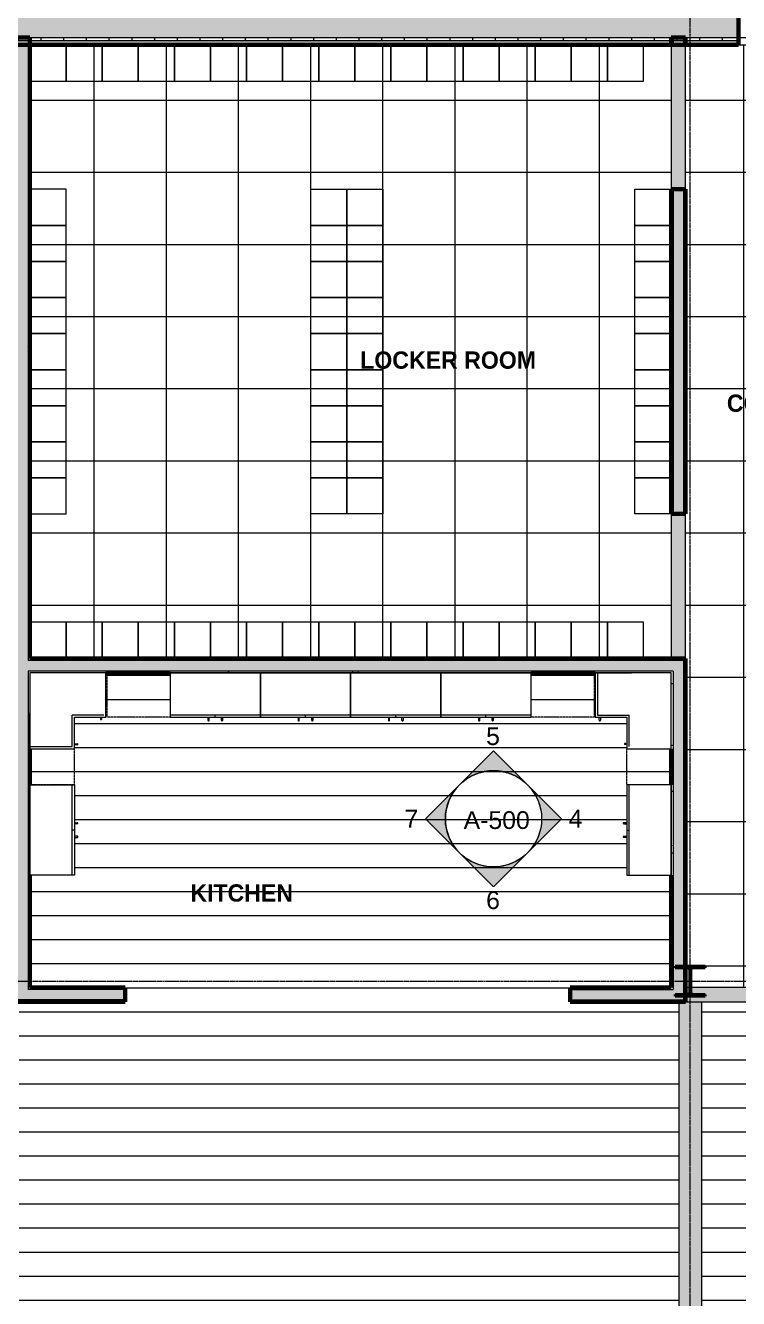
# Model space of a CAD drawing. Header units: inches. Extents: x 127 to 2210, y -1631 to -47.
# Drawn here: x 901.3 to 1138.4, y -1115.9 to -692.5 of the extents above; entities that cross this region are included whole.
import ezdxf

# ---------------------------------------------------------------- set-up
doc = ezdxf.new("R2010")
doc.units = ezdxf.units.IN
doc.header["$MEASUREMENT"] = 0
doc.linetypes.add('Grid Line 1_2_', pattern=[0.875, 0.5, -0.125, 0.125, -0.125])
doc.linetypes.add('Overhead', pattern=[0.15625, 0.09375, -0.0625])
for name, color, linetype, lineweight in [('A-AREA-IDEN', 2, 'Continuous', 9), ('A-CLNG-PATT', 13, 'Continuous', 18), ('A-ROOF-PATT', 132, 'Continuous', 18), ('A-WALL', 113, 'Continuous', 18), ('A-WALL-PATT', 111, 'Continuous', 60), ('G-ANNO-SYMB', 111, 'Continuous', 9), ('I-FURN', 30, 'Continuous', 9), ('I-FURN-PNLS', 30, 'Continuous', 9), ('I-WALL', 2, 'Continuous', 18), ('L-SITE-WALL', 31, 'Continuous', 18), ('Q-CASE', 31, 'Continuous', 9), ('S-BEAM', 12, 'Continuous', 9), ('S-COLS', 52, 'Continuous', 9), ('S-GRID', 1, 'Continuous', 9)]:
    doc.layers.add(name, color=color, linetype=linetype, lineweight=lineweight)
doc.styles.add('Arial', font='arial.ttf', dxfattribs={"height": 5.901198})
doc.styles.add('Century Gothic_B', font='GOTHICB.TTF', dxfattribs={"height": 5.744479})
pattern_1 = [(0, (0, 0), (20.48, 5.12), [0.845, -14.515, 0.845, -14.515, -81.92]), (0, (0, 0), (20.48, 5.12), [-30.72, 0.845, -29.875, 0.845, -14.515, -35.84]), (0, (0, 0), (20.48, 5.12), [-76.8, 0.845, -9.395, 0.845, -24.755]), (120, (7.68, 2.56), (-14.67405, 15.1762), [0.845, -14.515, 0.845, -14.515, -81.92]), (120, (7.68, 2.56), (-14.67405, 15.1762), [-30.72, 0.845, -29.875, 0.845, -14.515, -35.84]), (120, (7.68, 2.56), (-14.67405, 15.1762), [-76.8, 0.845, -9.395, 0.845, -24.755]), (240, (10.24, 12.8), (-5.80595, -20.2962), [0.845, -14.515, 0.845, -14.515, -81.92]), (240, (10.24, 12.8), (-5.80595, -20.2962), [-30.72, 0.845, -29.875, 0.845, -14.515, -35.84]), (240, (10.24, 12.8), (-5.80595, -20.2962), [-76.8, 0.845, -9.395, 0.845, -24.755])]

# ---------------------------------------------------------------- blocks, each defined once
blk = doc.blocks.new('W-Wide Flange - W18X50-V17-REFLECTED CEILING PLAN - OFFICE ANNEX')
at = {"layer": 'S-BEAM'}
blk.add_hatch(color=71, dxfattribs=at).paths.add_polyline_path([(1118.6, -1331.96), (1126.1, -1331.96), (1126.1, -1017.21), (1118.6, -1017.21), (1118.6, -1157.12)], flags=0)
at = {"layer": 'S-BEAM', "color": 7}
for p, q in [((1118.6, -1017.21), (1118.6, -1331.96)), ((1126.1, -1017.21), (1126.1, -1331.96))]:
    blk.add_line(p, q, dxfattribs=at)
blk = doc.blocks.new('Open Source Metal Building_Exterior_rvt-1-REFLECTED CEILING PLAN - OFFICE ANNEX')
at = {"layer": 'A-ROOF-PATT', "lineweight": 9}
h = blk.add_hatch(dxfattribs=at)
h.set_pattern_fill('FP_33', style=0, pattern_type=2)
h.set_pattern_definition([(180, (-24239.079, 21231.977), (1e-15, 7.993), [])])
h.paths.add_polyline_path([(2105.44, -1624.02), (2105.44, -1405.9), (2045.94, -1405.9), (2045.94, -1405.96), (2042.31, -1405.96), (2042.31, -1409.46), (2045.94, -1409.46), (2045.95, -1418.21), (2046.94, -1418.21), (2046.94, -1527.65), (2045.44, -1527.65), (2045.44, -1528.21), (2046.94, -1528.21), (2046.94, -1530.21), (1709.69, -1530.21), (1709.69, -1528.09), (777.4, -1528.09), (777.4, -1529.45), (774.57, -1529.45), (774.57, -1529.32), (774.63, -1529.32), (774.63, -1529.38), (777.34, -1529.38), (777.34, -1529.25), (773.78, -1529.25), (773.78, -1529.45), (491.06, -1529.45), (491.06, -1529.25), (487.5, -1529.25), (487.5, -1529.38), (490.21, -1529.38), (490.21, -1529.32), (490.27, -1529.32), (490.27, -1529.45), (487.44, -1529.45), (487.44, -1528.09), (487.19, -1528.09), (487.19, -1530.21), (366.94, -1530.21), (366.94, -1453.21), (367.7, -1453.21), (367.7, -1450.38), (367.83, -1450.38), (367.83, -1450.44), (367.76, -1450.44), (367.76, -1453.15), (367.9, -1453.15), (367.9, -1449.59), (367.7, -1449.59), (367.7, -1128.83), (367.9, -1128.83), (367.9, -1125.33), (367.76, -1125.33), (367.76, -1127.98), (367.83, -1127.98), (367.83, -1128.04), (367.7, -1128.04), (367.7, -1019.33), (370.44, -1019.33), (370.44, -1015.83), (367.94, -1015.83), (367.94, -1004.85), (370.44, -1004.85), (370.44, -1001.35), (188.44, -1001.35), (188.44, -1624.02), (1949.7, -1624.02)], flags=0)
h.paths.add_polyline_path([(1754.36, -1525.71), (2042.44, -1525.71), (2042.44, -1418.21), (2033.56, -1418.21), (2033.56, -1347.59), (2033.06, -1347.59), (2033.06, -1506.4), (2025.56, -1506.37), (2025.56, -1347.59), (1949.31, -1347.59), (1949.31, -1376.59), (1804.69, -1376.59), (1804.69, -1506.4), (1803.12, -1506.4), (1803.12, -1507.61), (1805.94, -1507.61), (1805.94, -1508.16), (1801.8, -1508.16), (1801.31, -1508.37), (1801.11, -1508.86), (1801.11, -1516.34), (1801.31, -1516.82), (1801.8, -1517.03), (1805.94, -1517.03), (1805.94, -1517.59), (1795.94, -1517.59), (1795.94, -1517.03), (1800.08, -1517.03), (1800.56, -1516.82), (1800.77, -1516.34), (1800.77, -1508.86), (1800.56, -1508.37), (1800.08, -1508.16), (1795.94, -1508.16), (1795.94, -1507.61), (1798.62, -1507.61), (1798.62, -1506.4), (1797.19, -1506.37), (1797.19, -1456.21), (1709.69, -1456.21), (1709.69, -1525.71), (1746.75, -1525.71)], flags=0)
h.paths.add_polyline_path([(452.12, -1525.71), (487.19, -1525.71), (487.19, -1516.84), (637.54, -1516.82), (637.75, -1516.34), (637.75, -1508.86), (637.54, -1508.37), (637.05, -1508.16), (632.92, -1508.16), (632.92, -1507.61), (642.92, -1507.61), (642.92, -1508.16), (638.78, -1508.16), (638.29, -1508.37), (638.09, -1508.86), (638.09, -1516.34), (638.32, -1516.84), (895.02, -1516.82), (895.23, -1516.34), (895.23, -1508.86), (895.02, -1508.37), (894.53, -1508.16), (890.39, -1508.16), (890.39, -1507.61), (900.39, -1507.61), (900.39, -1508.16), (896.26, -1508.16), (895.77, -1508.37), (895.56, -1508.86), (895.56, -1516.34), (895.79, -1516.84), (1102.03, -1516.84), (1102.03, -1331.96), (1118.6, -1331.96), (1118.6, -1017.21), (1082.4, -1017.21), (1082.4, -1012.46), (1116.03, -1012.46), (1116.03, -975.09), (1101.28, -975.09), (1101.28, -945.09), (1116.03, -945.09), (1116.03, -933.09), (1101.28, -933.09), (1101.28, -922.59), (1090.78, -922.59), (1090.78, -907.84), (1069.4, -907.84), (1069.4, -922.59), (949.4, -922.59), (949.4, -907.84), (928.03, -907.84), (928.03, -922.59), (917.53, -922.59), (917.53, -933.09), (902.78, -933.09), (902.78, -945.09), (917.53, -945.09), (917.53, -975.09), (902.78, -975.09), (902.78, -1012.46), (934.4, -1012.46), (934.4, -1017.21), (899.14, -1017.21), (899.14, -1506.4), (891.64, -1506.37), (891.64, -1015.33), (890.39, -1015.33), (890.39, -1014.77), (891.64, -1014.77), (891.64, -1005.9), (890.39, -1005.9), (890.39, -1005.35), (891.64, -1005.35), (891.64, -962.77), (641.67, -962.77), (641.67, -1005.35), (642.92, -1005.35), (642.92, -1005.9), (641.67, -1005.9), (641.67, -1014.77), (642.92, -1014.77), (642.92, -1015.33), (641.67, -1015.33), (641.67, -1506.4), (634.17, -1506.37), (634.17, -1015.33), (632.92, -1015.33), (632.92, -1014.77), (634.17, -1014.77), (634.17, -1005.9), (632.92, -1005.9), (632.92, -1005.35), (634.17, -1005.35), (634.17, -962.77), (627.56, -962.77), (627.56, -1012.71), (481.44, -1012.71), (481.44, -1127.7), (387.19, -1127.7), (387.19, -1506.4), (379.69, -1506.37), (379.69, -1173.33), (379.19, -1173.33), (379.19, -1507.61), (388.44, -1507.61), (388.44, -1508.16), (384.3, -1508.16), (383.81, -1508.37), (383.61, -1508.86), (383.61, -1516.34), (383.81, -1516.82), (384.3, -1517.03), (388.44, -1517.03), (388.44, -1517.59), (379.19, -1517.59), (379.19, -1522.46), (371.44, -1522.46), (371.44, -1525.71), (451.12, -1525.71)], flags=0)
h.paths.add_polyline_path([(2024.31, -1517.59), (2024.31, -1517.03), (2028.45, -1517.03), (2028.94, -1516.82), (2029.14, -1516.34), (2029.14, -1508.86), (2028.94, -1508.37), (2028.45, -1508.16), (2024.31, -1508.16), (2024.31, -1507.61), (2034.31, -1507.61), (2034.31, -1508.16), (2030.17, -1508.16), (2029.68, -1508.37), (2029.48, -1508.86), (2029.48, -1516.34), (2029.68, -1516.82), (2030.17, -1517.03), (2034.31, -1517.03), (2034.31, -1517.59), (2028.45, -1517.59)], flags=0)
h.paths.add_polyline_path([(192.44, -1517.59), (192.44, -1517.03), (196.58, -1517.03), (197.06, -1516.82), (197.27, -1516.34), (197.27, -1508.86), (197.06, -1508.37), (196.58, -1508.16), (192.44, -1508.16), (192.44, -1507.61), (202.44, -1507.61), (202.44, -1508.16), (198.3, -1508.16), (197.81, -1508.37), (197.61, -1508.86), (197.61, -1516.34), (197.81, -1516.82), (198.3, -1517.03), (202.44, -1517.03), (202.44, -1517.59), (196.58, -1517.59)], flags=0)
h.paths.add_polyline_path([(382.58, -1517.03), (383.06, -1516.82), (383.27, -1516.34), (383.27, -1508.86), (383.06, -1508.37), (382.58, -1508.16), (379.19, -1508.16), (379.19, -1517.03)], flags=0)
h.paths.add_polyline_path([(1591.49, -1516.84), (1591.98, -1516.82), (1592.18, -1516.34), (1592.18, -1508.86), (1591.98, -1508.37), (1591.49, -1508.16), (1589.78, -1508.16), (1589.78, -1516.84)], flags=0)
h.paths.add_polyline_path([(1593.21, -1516.84), (1704.94, -1516.84), (1704.94, -1451.71), (1797.19, -1451.71), (1797.19, -1175.65), (1796.85, -1175.65), (1796.85, -1175.52), (1796.92, -1175.52), (1796.92, -1175.59), (1797.19, -1175.59), (1797.19, -1175.45), (1796.06, -1175.45), (1796.06, -1175.65), (1644.06, -1175.65), (1644.06, -1175.45), (1640.5, -1175.45), (1640.5, -1175.59), (1643.21, -1175.59), (1643.21, -1175.52), (1643.27, -1175.52), (1643.27, -1175.65), (1640.44, -1175.65), (1640.44, -1173.52), (1797.19, -1173.52), (1797.19, -1173.33), (1795.94, -1173.33), (1795.94, -1172.77), (1797.19, -1172.77), (1797.19, -1163.9), (1795.94, -1163.9), (1795.94, -1163.35), (1797.19, -1163.35), (1797.19, -800.04), (1596.1, -800.04), (1596.1, -1005.35), (1597.35, -1005.35), (1597.35, -1005.9), (1596.1, -1005.9), (1596.1, -1014.77), (1597.35, -1014.77), (1597.35, -1015.33), (1596.1, -1015.33), (1596.1, -1163.35), (1597.35, -1163.35), (1597.35, -1163.9), (1596.1, -1163.9), (1596.1, -1172.77), (1597.35, -1172.77), (1597.35, -1173.33), (1596.1, -1173.33), (1596.1, -1506.4), (1589.78, -1506.4), (1589.78, -1507.61), (1597.35, -1507.61), (1597.35, -1508.16), (1593.21, -1508.16), (1592.73, -1508.37), (1592.52, -1508.86), (1592.52, -1516.34), (1592.75, -1516.84)], flags=0)
h.paths.add_polyline_path([(2029.13, -1507.06), (2029.13, -1506.43), (2029.49, -1506.43), (2029.49, -1507.06)], flags=0)
h.paths.add_polyline_path([(1592.18, -1507.06), (1592.18, -1506.43), (1592.53, -1506.43), (1592.53, -1507.06)], flags=0)
h.paths.add_polyline_path([(895.22, -1507.06), (895.22, -1506.43), (895.57, -1506.43), (895.57, -1507.06)], flags=0)
h.paths.add_polyline_path([(637.74, -1507.06), (637.74, -1506.43), (638.09, -1506.43), (638.09, -1507.06)], flags=0)
h.paths.add_polyline_path([(383.26, -1507.06), (383.26, -1506.43), (383.61, -1506.43), (383.61, -1507.06)], flags=0)
h.paths.add_polyline_path([(197.61, -1507.06), (197.26, -1507.06), (197.26, -1506.43), (197.61, -1506.43)], flags=0)
h.paths.add_polyline_path([(201.19, -1506.4), (193.69, -1506.37), (193.69, -1173.33), (192.44, -1173.33), (192.44, -1172.77), (193.69, -1172.77), (193.69, -1163.9), (192.44, -1163.9), (192.44, -1163.35), (193.69, -1163.35), (193.69, -1015.83), (201.19, -1015.83), (201.19, -1163.35), (202.44, -1163.35), (202.44, -1163.9), (201.19, -1163.9), (201.19, -1172.77), (202.44, -1172.77), (202.44, -1173.33), (201.19, -1173.33), (201.19, -1506.37)], flags=0)
h.paths.add_polyline_path([(1804.69, -1371.84), (1860.56, -1371.84), (1860.56, -800.04), (1804.69, -800.04), (1804.69, -1163.35), (1805.94, -1163.35), (1805.94, -1163.9), (1804.69, -1163.9), (1804.69, -1172.77), (1805.94, -1172.77), (1805.94, -1173.33), (1804.69, -1173.33), (1804.69, -1364.55)], flags=0)
h.paths.add_polyline_path([(1180.32, -1331.96), (1181.03, -1331.96), (1181.03, -1017.21), (1126.1, -1017.21), (1126.1, -1331.96), (1180.28, -1331.96)], flags=0)
h.paths.add_polyline_path([(1643.81, -1173.88), (1643.81, -1173.81), (1644, -1173.81), (1644, -1173.59), (1640.5, -1173.59), (1640.5, -1173.88), (1643.7, -1173.88)], flags=0)
h.paths.add_polyline_path([(1796.42, -1173.88), (1797.19, -1173.88), (1797.19, -1173.59), (1796.13, -1173.59), (1796.13, -1173.81), (1796.31, -1173.81), (1796.31, -1173.88)], flags=0)
h.paths.add_polyline_path([(379.19, -1172.66), (379.41, -1172.57), (379.61, -1172.08), (379.61, -1164.6), (379.41, -1164.11), (379.19, -1164.02), (379.19, -1172.57)], flags=0)
h.paths.add_polyline_path([(379.19, -1163.35), (379.69, -1163.35), (379.69, -1127.7), (379.19, -1127.7), (379.19, -1157.12)], flags=0)
h.paths.add_polyline_path([(387.19, -1122.95), (476.69, -1122.95), (476.69, -1012.71), (387.19, -1012.71), (387.19, -1014.77), (388.44, -1014.77), (388.44, -1015.33), (387.19, -1015.33)], flags=0)
h.paths.add_polyline_path([(379.69, -1122.95), (379.69, -1015.33), (379.19, -1015.33), (379.19, -1122.95)], flags=0)
h.paths.add_polyline_path([(201.19, -1015.33), (192.44, -1015.33), (192.44, -1014.77), (196.58, -1014.77), (197.06, -1014.57), (197.27, -1014.08), (197.27, -1006.6), (197.06, -1006.11), (196.58, -1005.9), (192.44, -1005.9), (192.44, -1005.35), (202.44, -1005.35), (202.44, -1005.9), (198.3, -1005.9), (197.81, -1006.11), (197.61, -1006.6), (197.61, -1014.08), (197.81, -1014.57), (198.3, -1014.77), (202.44, -1014.77), (202.44, -1015.33)], flags=0)
h.paths.add_polyline_path([(379.69, -1014.77), (379.69, -1012.71), (379.19, -1012.71), (379.19, -1014.77)], flags=0)
h.paths.add_polyline_path([(614.87, -1007.96), (622.81, -1007.96), (622.81, -698.96), (387.19, -698.96), (387.19, -1005.35), (388.44, -1005.35), (388.44, -1005.9), (387.19, -1005.9), (387.19, -1007.96), (582.31, -1007.96)], flags=0)
h.paths.add_polyline_path([(379.69, -1007.96), (379.69, -1005.9), (379.19, -1005.9), (379.19, -1007.96)], flags=0)
h.paths.add_polyline_path([(379.19, -1005.35), (379.69, -1005.35), (379.69, -698.96), (379.19, -698.96), (379.19, -1004.08)], flags=0)
h.paths.add_polyline_path([(649.19, -958.02), (891.64, -958.02), (891.64, -698.96), (641.67, -698.96), (641.67, -958.02), (647.43, -958.02)], flags=0)
h.paths.add_polyline_path([(634.17, -958.02), (634.17, -698.96), (627.56, -698.96), (627.56, -958.02)], flags=0)
h.paths.add_polyline_path([(1100.88, -931.59), (1100.5, -931.59), (1100.5, -931.26), (1100.88, -931.26)], flags=0)
h.paths.add_polyline_path([(926.53, -923.37), (926.2, -923.37), (926.2, -922.98), (926.53, -922.98)], flags=0)
at = {"layer": 'A-WALL-PATT', "lineweight": 9}
h = blk.add_hatch(dxfattribs=at)
h.set_pattern_fill('FP_31', color=55, style=0, pattern_type=2)
h.set_pattern_definition([(161.57, (0.32, 0.32), (-2.56049618, -0.0005374), [0, -18.214, 2.022, 0]), (18.43, (-0.32, 0.32), (-2.56049618, 0.0005374), [0, -18.214, 2.022, 0]), (108.43, (0.32, 0.32), (1.2792209, -6.40087673), [6.07, -14.166]), (71.57, (-0.32, 0.32), (1.2792209, 6.40087673), [6.07, -14.166])])
h.paths.add_polyline_path([(2079.93, -696.46), (2210.16, -696.46), (2210.16, -688.46), (1644.4, -688.46), (1644.4, -696.46), (2047.37, -696.46)], flags=0)
h.paths.add_polyline_path([(1559.02, -696.46), (1608.4, -696.46), (1608.4, -688.46), (1540.94, -688.46), (1540.94, -696.46)], flags=0)
h.paths.add_polyline_path([(370.44, -696.46), (385.56, -696.46), (385.56, -688.46), (126.52, -688.46), (126.52, -696.46), (354.41, -696.46)], flags=0)
h.paths.add_polyline_path([(842.77, -696.46), (1138.4, -696.46), (1138.4, -688.46), (421.56, -688.46), (421.56, -696.46), (777.65, -696.46)], flags=0)
h.paths.add_polyline_path([(1174.4, -696.46), (1234.94, -696.46), (1234.94, -688.46), (1174.4, -688.46)], flags=0)
h = blk.add_hatch(dxfattribs=at)
h.set_pattern_fill('FP_32', style=0, pattern_type=2)
h.set_pattern_definition([(0, (0, 0), (0, 7.554), []), (90, (0, 0), (-7.554, 5e-16), [])])
h.paths.add_polyline_path([(1608.4, -697.46), (1608.4, -696.46), (1540.94, -696.46), (1540.94, -697.46), (1559.02, -697.46)], flags=0)
h.paths.add_polyline_path([(2079.93, -697.46), (2210.16, -697.46), (2210.16, -696.46), (2042.31, -696.46), (2042.31, -697.46), (2047.37, -697.46)], flags=0)
h.paths.add_polyline_path([(1949.7, -697.46), (2034.31, -697.46), (2034.31, -696.46), (1644.4, -696.46), (1644.4, -697.46), (1819.47, -697.46)], flags=0)
h.paths.add_polyline_path([(369.44, -697.46), (370.44, -697.46), (370.44, -696.46), (126.52, -696.46), (126.52, -697.46), (354.41, -697.46)], flags=0)
h.paths.add_polyline_path([(385.56, -697.46), (385.56, -696.46), (378.44, -696.46), (378.44, -697.46), (379.19, -697.46)], flags=0)
h.paths.add_polyline_path([(842.77, -697.46), (1138.4, -697.46), (1138.4, -696.46), (421.56, -696.46), (421.56, -697.46), (777.65, -697.46)], flags=0)
h.paths.add_polyline_path([(1174.4, -697.46), (1234.94, -697.46), (1234.94, -696.46), (1174.4, -696.46)], flags=0)
at = {"layer": 'L-SITE-WALL'}
h = blk.add_hatch(color=253, dxfattribs=at)
h.paths.add_polyline_path([(2079.93, -698.96), (2210.16, -698.96), (2210.16, -697.46), (2043.31, -697.46), (2043.31, -698.96), (2047.37, -698.96)], flags=0)
h.paths.add_polyline_path([(379.19, -698.96), (385.56, -698.96), (385.56, -697.46), (379.19, -697.46)], flags=0)
h.paths.add_polyline_path([(1038.11, -698.96), (1138.4, -698.96), (1138.4, -697.46), (421.56, -697.46), (421.56, -698.96), (907.88, -698.96)], flags=0)
h.paths.add_polyline_path([(1174.4, -698.96), (1234.94, -698.96), (1234.94, -697.46), (1174.4, -697.46)], flags=0)
h.paths.add_polyline_path([(2033.56, -698.96), (2033.56, -697.46), (1644.4, -697.46), (1644.4, -698.96), (2031.09, -698.96)], flags=0)
h.paths.add_polyline_path([(1540.94, -698.96), (1608.4, -698.96), (1608.4, -697.46), (1540.94, -697.46)], flags=0)
h.paths.add_polyline_path([(367.94, -698.96), (369.44, -698.96), (369.44, -697.46), (126.52, -697.46), (126.52, -698.96), (354.41, -698.96)], flags=0)
at = {"layer": 'S-COLS'}
h = blk.add_hatch(dxfattribs=at)
h.set_pattern_fill('FP_34', color=256, style=0, pattern_type=2)
h.set_pattern_definition([(45, (0, 0), (-6.335677, 6.335677), []), (45, (0, 9.6), (-6.335677, 6.335677), [])])
h.paths.add_polyline_path([(1117.35, -1015.33), (1127.35, -1015.33), (1127.35, -1014.77), (1123.21, -1014.77), (1122.73, -1014.57), (1122.52, -1014.08), (1122.52, -1006.6), (1122.73, -1006.11), (1123.21, -1005.9), (1127.35, -1005.9), (1127.35, -1005.35), (1117.35, -1005.35), (1117.35, -1005.9), (1121.49, -1005.9), (1121.98, -1006.11), (1122.18, -1006.6), (1122.18, -1014.08), (1121.98, -1014.57), (1121.49, -1014.77), (1117.35, -1014.77)], flags=0)
at = {"layer": 'A-WALL', "color": 50}
for p, q in [((421.56, -696.46), (1138.4, -696.46)), ((421.56, -697.46), (1138.4, -697.46))]:
    blk.add_line(p, q, dxfattribs=at)
at = {"layer": 'L-SITE-WALL', "color": 250, "lineweight": 60}
for p, q in [((1138.4, -687.71), (1138.4, -698.96)), ((1138.4, -698.96), (421.56, -698.96))]:
    blk.add_line(p, q, dxfattribs=at)
at = {"layer": 'L-SITE-WALL', "color": 50}
blk.add_line((1138.4, -698.96), (1174.4, -698.96), dxfattribs=at)
at = {"layer": 'S-COLS', "color": 130, "lineweight": 40}
for p, q in [((1117.35, -1005.35), (1127.35, -1005.35)), ((1117.35, -1005.9), (1117.35, -1005.35)), ((1121.49, -1005.9), (1117.35, -1005.9)), ((1122.18, -1014.08), (1122.18, -1006.6)), ((1122.52, -1006.6), (1122.52, -1014.08)), ((1127.35, -1005.9), (1123.21, -1005.9)), ((1127.35, -1005.35), (1127.35, -1005.9)), ((1117.35, -1015.33), (1117.35, -1014.77)), ((1117.35, -1014.77), (1121.49, -1014.77)), ((1127.35, -1015.33), (1117.35, -1015.33)), ((1123.21, -1014.77), (1127.35, -1014.77)), ((1127.35, -1014.77), (1127.35, -1015.33))]:
    blk.add_line(p, q, dxfattribs=at)
for centre, start, end in [((1121.49, -1006.6), 0, 90), ((1123.21, -1006.6), 90, 180), ((1121.49, -1014.08), 270, 0), ((1123.21, -1014.08), 180, 270)]:
    blk.add_arc(centre, 0.691, start, end, dxfattribs=at)
at = {"layer": 'S-GRID', "linetype": 'Grid Line 1_2_'}
for p, q in [((1122.35, -1631.19), (1122.35, -124.28)), ((329.05, -696.46), (2105.65, -696.46)), ((329.05, -1010.34), (2105.65, -1010.34))]:
    blk.add_line(p, q, dxfattribs=at)
at = {"lineweight": 9}
blk.add_blockref('W-Wide Flange - W18X50-V17-REFLECTED CEILING PLAN - OFFICE ANNEX', (0, 0), dxfattribs=at)
blk = doc.blocks.new('Locker-Double Stacked - 12_ x 12_-488115-REFLECTED CEILING PLAN - OFFICE ANNEX')
at = {"layer": 'I-FURN'}
for p, q in [((-6, -6), (-6, 6)), ((-6, 6), (6, 6)), ((6, 6), (6, -6)), ((6, -6), (-6, -6))]:
    blk.add_line(p, q, dxfattribs=at)
blk = doc.blocks.new('Locker-Double Stacked - 12_ x 12_-492435-REFLECTED CEILING PLAN - OFFICE ANNEX')
at = {"layer": 'I-FURN'}
for p, q in [((6, 6), (-6, 6)), ((-6, 6), (-6, -6)), ((6, -6), (6, 6)), ((-6, -6), (6, -6))]:
    blk.add_line(p, q, dxfattribs=at)
blk = doc.blocks.new('293304 - 293304 2-686364-REFLECTED CEILING PLAN - OFFICE ANNEX')
at = {"layer": 'I-FURN-PNLS'}
blk.add_line((0.91, -14.15), (0.91, -13.4), dxfattribs=at)
at = {"layer": 'Q-CASE'}
for p, q in [((15.91, 0.6), (-14.09, 0.6)), ((-14.09, 0.6), (-14.09, -14.15)), ((-14.09, 0.6), (-14.09, -13.4)), ((-14.09, 0.6), (15.91, 0.6)), ((15.91, -14.15), (15.91, 0.6)), ((15.91, -13.4), (15.91, 0.6)), ((15.91, -13.4), (-14.09, -13.4)), ((-14.09, -14.15), (15.91, -14.15)), ((-1.53, -14.15), (-1.53, -15.17)), ((-1.15, -15.15), (-1.15, -14.15)), ((2.97, -15.15), (2.97, -14.15)), ((3.35, -14.15), (3.35, -15.17))]:
    blk.add_line(p, q, dxfattribs=at)
for centre, start, end in [((-1.34, -15.17), 180, 5.5918), ((3.16, -15.17), 174.4082, 0)]:
    blk.add_arc(centre, 0.188, start, end, dxfattribs=at)
blk = doc.blocks.new('293302 - 293302-686305-REFLECTED CEILING PLAN - OFFICE ANNEX')
at = {"layer": 'Q-CASE'}
blk.add_hatch(color=256, dxfattribs=at).paths.add_polyline_path([(2.01, -23.9), (2.01, -23.57), (1.63, -23.57), (1.63, -23.9)], flags=0)
for p, q in [((17.16, -0.15), (-8.09, -0.15)), ((-8.09, -0.15), (-8.09, -14.9)), ((-8.09, -0.15), (3.91, -0.15)), ((-7.34, -0.15), (-7.34, -14.15)), ((17.16, -25.4), (17.16, -0.15)), ((-8.09, -14.9), (2.41, -14.9)), ((-7.34, -14.15), (3.16, -14.15)), ((-6.76, -15.9), (-6.76, -14.9)), ((-6.38, -14.9), (-6.38, -15.9)), ((2.41, -14.9), (2.41, -25.4)), ((3.16, -24.65), (3.16, -14.15)), ((1.63, -23.57), (1.63, -23.9)), ((2.01, -23.57), (1.63, -23.57)), ((2.01, -23.9), (1.63, -23.9)), ((2.01, -23.9), (2.01, -23.57)), ((2.41, -25.4), (17.16, -25.4))]:
    blk.add_line(p, q, dxfattribs=at)
blk.add_arc((-6.57, -15.9), 0.188, 180, 360, dxfattribs=at)
blk = doc.blocks.new('293304 - 293304 2-686755-REFLECTED CEILING PLAN - OFFICE ANNEX')
at = {"layer": 'I-FURN-PNLS'}
blk.add_line((0.91, 14.15), (0.91, 13.4), dxfattribs=at)
at = {"layer": 'Q-CASE'}
for p, q in [((-14.09, 14.15), (15.91, 14.15)), ((-14.09, -0.6), (-14.09, 14.15)), ((-14.09, -0.6), (-14.09, 13.4)), ((15.91, 13.4), (-14.09, 13.4)), ((-1.53, 14.15), (-1.53, 15.17)), ((-1.15, 15.15), (-1.15, 14.15)), ((2.97, 15.15), (2.97, 14.15)), ((3.35, 14.15), (3.35, 15.17)), ((15.91, 14.15), (15.91, -0.6)), ((15.91, 13.4), (15.91, -0.6)), ((15.91, -0.6), (-14.09, -0.6)), ((-14.09, -0.6), (15.91, -0.6))]:
    blk.add_line(p, q, dxfattribs=at)
for centre, start, end in [((-1.34, 15.17), 354.4082, 180), ((3.16, 15.17), 0, 185.5918)]:
    blk.add_arc(centre, 0.188, start, end, dxfattribs=at)
blk = doc.blocks.new('Upper Cabinet-Single Door-Wall - 12_ 2-688979-REFLECTED CEILING PLAN - OFFICE ANNEX')
at = {"layer": 'Q-CASE', "linetype": 'Overhead'}
for p, q in [((-4.83, 2.37), (-4.83, 17.12)), ((-4.83, 17.12), (7.17, 17.12)), ((7.17, 17.12), (7.17, 2.37)), ((7.17, 2.37), (-4.83, 2.37))]:
    blk.add_line(p, q, dxfattribs=at)
blk = doc.blocks.new('Upper Cabinet-Single Door-Wall - 12_ 3-689347-REFLECTED CEILING PLAN - OFFICE ANNEX')
at = {"layer": 'Q-CASE', "linetype": 'Overhead'}
for p, q in [((-9.33, 2.37), (-9.33, 17.12)), ((-9.33, 17.12), (11.67, 17.12)), ((11.67, 17.12), (11.67, 2.37)), ((11.67, 2.37), (-9.33, 2.37))]:
    blk.add_line(p, q, dxfattribs=at)
blk = doc.blocks.new('Elevation - Filled Arrow-152140-REFLECTED CEILING PLAN - OFFICE ANNEX')
at = {"layer": 'G-ANNO-SYMB'}
blk.add_circle((0, 0), 0.25, dxfattribs=at)
blk = doc.blocks.new('Elevation - Filled Arrow-151867-REFLECTED CEILING PLAN - OFFICE ANNEX')
at = {"layer": 'G-ANNO-SYMB'}
h = blk.add_hatch(color=256, dxfattribs=at)
edge = h.paths.add_edge_path(flags=0)
edge.add_line((0, 0.3536), (0.1768, 0.1768))
edge.add_arc((0, 0), 0.25, 45, 135)
edge.add_line((-0.1768, 0.1768), (0, 0.3536))
for p, q in [((0, 0.3536), (-0.1768, 0.1768)), ((0, 0.3536), (-0.1768, 0.1768)), ((0.1768, 0.1768), (0, 0.3536)), ((0.1768, 0.1768), (0, 0.3536))]:
    blk.add_line(p, q, dxfattribs=at)
blk.add_arc((0, 0), 0.25, 45, 135, dxfattribs=at)

msp = doc.modelspace()

# ---------------------------------------------------------------- hatches: boundary and pattern name
at = {"layer": 'A-CLNG-PATT'}
h = msp.add_hatch(dxfattribs=at)
h.set_pattern_fill('FP_25', color=256, style=0, pattern_type=2)
h.set_pattern_definition([(0, (1068.12, -837.293), (0, -24), []), (270, (1068.12, -837.293), (-24, -1e-15), [])])
h.paths.add_polyline_path([(1168.34, -1012.46), (1181.03, -1012.46), (1181.03, -862.96), (1221.03, -862.96), (1221.03, -800.04), (1181.03, -800.04), (1181.03, -698.96), (1120.78, -698.96), (1120.78, -1005.35), (1127.35, -1005.35), (1127.33, -1005.9), (1123.21, -1005.9), (1122.73, -1006.11), (1122.52, -1006.6), (1122.52, -1012.46), (1135.78, -1012.46)], flags=0)
h.paths.add_polyline_path([(1122.18, -1012.46), (1122.18, -1006.6), (1121.98, -1006.11), (1121.49, -1005.9), (1120.78, -1005.9), (1120.78, -1012.46)], flags=0)
h.paths.add_polyline_path([(1103.22, -903.09), (1116.03, -903.09), (1116.03, -698.96), (902.78, -698.96), (902.78, -903.09), (1038.11, -903.09)], flags=0)
at = {"layer": 'A-WALL-PATT', "lineweight": 9}
h = msp.add_hatch(dxfattribs=at)
h.set_pattern_fill('FP_1', color=256, style=0, pattern_type=2)
h.set_pattern_definition(pattern_1)
h.paths.add_polyline_path([(902.15, -1013.09), (902.78, -1013.09), (902.78, -907.21), (902.15, -907.21), (902.15, -1001.54)], flags=0)
h.paths.add_polyline_path([(902.15, -903.71), (902.78, -903.71), (902.78, -696.46), (902.15, -696.46), (902.15, -897.83)], flags=0)
h = msp.add_hatch(dxfattribs=at)
h.set_pattern_fill('FP_1', color=256, style=0, pattern_type=2)
h.set_pattern_definition(pattern_1)
h.paths.add_polyline_path([(1116.65, -1013.09), (1116.65, -907.84), (1116.03, -907.84), (1116.03, -1013.09)], flags=0)
h.paths.add_polyline_path([(1116.65, -854.96), (1116.65, -746.96), (1116.03, -746.96), (1116.03, -854.96)], flags=0)
h.paths.add_polyline_path([(1116.65, -698.96), (1116.65, -696.46), (1116.03, -696.46), (1116.03, -698.96)], flags=0)
h = msp.add_hatch(dxfattribs=at)
h.set_pattern_fill('FP_1', color=256, style=0, pattern_type=2)
h.set_pattern_definition(pattern_1)
h.paths.add_polyline_path([(1120.15, -1017.21), (1120.78, -1017.21), (1120.78, -903.71), (1120.15, -903.71), (1120.15, -1016.59)], flags=0)
h.paths.add_polyline_path([(1120.78, -854.96), (1120.78, -746.96), (1120.15, -746.96), (1120.15, -854.96)], flags=0)
h.paths.add_polyline_path([(1120.15, -698.96), (1120.78, -698.96), (1120.78, -696.46), (1120.15, -696.46)], flags=0)
h = msp.add_hatch(dxfattribs=at)
h.set_pattern_fill('FP_1', color=256, style=0, pattern_type=2)
h.set_pattern_definition(pattern_1)
h.paths.add_polyline_path([(1120.78, -903.71), (1120.78, -903.09), (902.78, -903.09), (902.78, -903.71), (1120.15, -903.71)], flags=0)
h = msp.add_hatch(dxfattribs=at)
h.set_pattern_fill('FP_1', color=256, style=0, pattern_type=2)
h.set_pattern_definition(pattern_1)
h.paths.add_polyline_path([(1090.78, -907.84), (1116.65, -907.84), (1116.65, -907.21), (902.78, -907.21), (902.78, -907.84), (1069.4, -907.84)], flags=0)
h = msp.add_hatch(dxfattribs=at)
h.set_pattern_fill('FP_1', color=256, style=0, pattern_type=2)
h.set_pattern_definition(pattern_1)
h.paths.add_polyline_path([(1082.4, -1013.09), (1116.03, -1013.09), (1116.03, -1012.46), (1082.4, -1012.46)], flags=0)
h = msp.add_hatch(dxfattribs=at)
h.set_pattern_fill('FP_1', color=256, style=0, pattern_type=2)
h.set_pattern_definition(pattern_1)
h.paths.add_polyline_path([(1116.03, -1017.21), (1120.15, -1017.21), (1120.15, -1016.59), (1082.4, -1016.59), (1082.4, -1017.21), (1103.22, -1017.21)], flags=0)
at = {"layer": 'I-WALL', "lineweight": 5}
for points in [[(902.15, -1016.59), (902.15, -696.46), (898.65, -696.46), (898.65, -1016.59), (899.74, -1016.59)], [(1116.03, -746.96), (1120.78, -746.96), (1120.78, -698.96), (1116.03, -698.96), (1116.03, -742.25)], [(1120.78, -903.09), (1120.78, -854.96), (1116.03, -854.96), (1116.03, -903.09), (1120.15, -903.09)], [(1119.5, -907.21), (1120.15, -907.21), (1120.15, -903.71), (902.15, -903.71), (902.15, -907.21), (1116.65, -907.21)], [(934.4, -1016.59), (934.4, -1013.09), (902.15, -1013.09), (902.15, -1016.59), (907.88, -1016.59)], [(1103.22, -1016.59), (1116.65, -1016.59), (1116.65, -1013.09), (1082.4, -1013.09), (1082.4, -1016.59)]]:
    msp.add_hatch(color=256, dxfattribs=at).paths.add_polyline_path(points, flags=0)
h = msp.add_hatch(color=256, dxfattribs=at)
h.paths.add_polyline_path([(1116.65, -1016.59), (1120.15, -1016.59), (1120.15, -907.21), (1116.65, -907.21), (1116.65, -1013.09)], flags=0)
h.paths.add_polyline_path([(1116.65, -854.96), (1120.15, -854.96), (1120.15, -746.96), (1116.65, -746.96), (1116.65, -845.97)], flags=0)
h.paths.add_polyline_path([(1116.65, -698.96), (1120.15, -698.96), (1120.15, -696.46), (1116.65, -696.46)], flags=0)
h = msp.add_hatch(color=256, dxfattribs=at)
h.paths.add_polyline_path([(1168.34, -1017.21), (1181.03, -1017.21), (1181.03, -1012.46), (1122.52, -1012.46), (1122.52, -1014.08), (1122.73, -1014.57), (1123.21, -1014.77), (1127.35, -1014.77), (1127.35, -1015.33), (1120.78, -1015.33), (1120.78, -1017.21), (1135.78, -1017.21)], flags=0)
h.paths.add_polyline_path([(1121.49, -1014.77), (1121.98, -1014.57), (1122.18, -1014.08), (1122.18, -1012.46), (1120.78, -1012.46), (1120.78, -1014.77)], flags=0)

# ---------------------------------------------------------------- linework, layer by layer
at = {"layer": 'A-WALL'}
for p, q in [((902.15, -696.46), (902.15, -903.71)), ((1116.65, -696.46), (1116.65, -698.96)), ((1120.15, -696.46), (1120.15, -698.96)), ((1116.65, -746.96), (1116.65, -854.96)), ((1120.15, -746.96), (1120.15, -854.96)), ((1120.15, -903.71), (902.15, -903.71)), ((1120.15, -903.71), (1120.15, -1016.59)), ((1116.65, -907.21), (902.15, -907.21)), ((902.15, -907.21), (902.15, -1013.09)), ((1116.65, -907.21), (1116.65, -1013.09)), ((934.4, -1013.09), (902.15, -1013.09)), ((1082.4, -1013.09), (1116.65, -1013.09)), ((934.4, -1016.59), (898.65, -1016.59)), ((1082.4, -1016.59), (1120.15, -1016.59))]:
    msp.add_line(p, q, dxfattribs=at)
at = {"layer": 'I-WALL', "lineweight": 60}
for p, q in [((898.03, -696.46), (902.78, -696.46)), ((902.78, -696.46), (902.78, -903.09)), ((1116.03, -698.96), (1116.03, -696.46)), ((1116.03, -696.46), (1120.78, -696.46)), ((1120.78, -696.46), (1120.78, -698.96)), ((1120.78, -698.96), (1116.03, -698.96)), ((1116.03, -854.96), (1116.03, -746.96)), ((1116.03, -746.96), (1120.78, -746.96)), ((1120.78, -746.96), (1120.78, -854.96)), ((1120.78, -854.96), (1116.03, -854.96)), ((902.78, -903.09), (1120.78, -903.09)), ((1120.78, -903.09), (1120.78, -1017.21)), ((949.4, -907.84), (928.03, -907.84)), ((1090.78, -907.84), (1069.4, -907.84)), ((902.78, -933.09), (902.78, -945.09)), ((1116.03, -945.09), (1116.03, -933.09)), ((902.78, -975.09), (902.78, -1012.46)), ((1116.03, -1012.46), (1116.03, -975.09)), ((902.78, -1012.46), (934.4, -1012.46)), ((934.4, -1012.46), (934.4, -1017.21)), ((1082.4, -1017.21), (1082.4, -1012.46)), ((1082.4, -1012.46), (1116.03, -1012.46)), ((934.4, -1017.21), (898.03, -1017.21)), ((1120.78, -1017.21), (1082.4, -1017.21))]:
    msp.add_line(p, q, dxfattribs=at)
at = {"layer": 'I-WALL'}
for p, q in [((1116.03, -698.96), (1116.03, -746.96)), ((1120.78, -746.96), (1120.78, -698.96)), ((1116.03, -854.96), (1116.03, -903.09)), ((1120.78, -903.09), (1120.78, -854.96)), ((1122.18, -1012.46), (1120.78, -1012.46)), ((1181.03, -1012.46), (1122.52, -1012.46)), ((1120.78, -1017.21), (1181.03, -1017.21))]:
    msp.add_line(p, q, dxfattribs=at)

# ---------------------------------------------------------------- block references
at = {"layer": 'G-ANNO-SYMB', "xscale": 63.99999999999997, "yscale": 63.99999999999997, "zscale": 63.99999999999997}
for name in ['Elevation - Filled Arrow-151867-REFLECTED CEILING PLAN - OFFICE ANNEX', 'Elevation - Filled Arrow-152140-REFLECTED CEILING PLAN - OFFICE ANNEX']:
    msp.add_blockref(name, (1056.91, -956.38), dxfattribs=at)
at = {"layer": 'G-ANNO-SYMB', "extrusion": (0, 0, -1), "xscale": 63.99999999999997, "yscale": 63.99999999999997, "zscale": 63.99999999999997, "rotation": 180}
msp.add_blockref('Elevation - Filled Arrow-151867-REFLECTED CEILING PLAN - OFFICE ANNEX', (-1056.91, -956.38), dxfattribs=at)
at = {"layer": 'I-FURN', "rotation": 180}
for p in [(908.78, -704.96), (920.78, -704.96), (932.78, -704.96), (944.78, -704.96), (956.78, -704.96), (968.78, -704.96), (980.78, -704.96), (992.78, -704.96), (1004.78, -704.96), (1016.78, -704.96), (1028.78, -704.96), (1040.78, -704.96), (1052.78, -704.96), (1064.78, -704.96), (1076.78, -704.96), (1088.78, -704.96), (1100.78, -704.96), (908.78, -752.96), (908.78, -764.96), (908.78, -776.96), (908.78, -788.96), (908.78, -800.96), (908.78, -812.96), (908.78, -824.96), (908.78, -836.96), (908.78, -848.96), (908.78, -896.96), (920.78, -896.96), (932.78, -896.96), (944.78, -896.96), (956.78, -896.96), (968.78, -896.96), (980.78, -896.96), (992.78, -896.96), (1004.78, -896.96), (1016.78, -896.96), (1028.78, -896.96), (1040.78, -896.96), (1052.78, -896.96), (1064.78, -896.96), (1076.78, -896.96), (1088.78, -896.96), (1100.78, -896.96)]:
    msp.add_blockref('Locker-Double Stacked - 12_ x 12_-492435-REFLECTED CEILING PLAN - OFFICE ANNEX', p, dxfattribs=at)
at = {"layer": 'I-FURN'}
for p in [(1002.12, -752.96), (1014.12, -752.96), (1109.9, -752.96), (1002.12, -764.96), (1014.12, -764.96), (1109.9, -764.96), (1002.12, -776.96), (1014.12, -776.96), (1109.9, -776.96), (1002.12, -788.96), (1014.12, -788.96), (1109.9, -788.96), (1002.12, -800.96), (1014.12, -800.96), (1109.9, -800.96), (1002.12, -812.96), (1014.12, -812.96), (1109.9, -812.96), (1002.12, -824.96), (1014.12, -824.96), (1109.9, -824.96), (1002.12, -836.96), (1014.12, -836.96), (1109.9, -836.96), (1002.12, -848.96), (1014.12, -848.96), (1109.9, -848.96)]:
    msp.add_blockref('Locker-Double Stacked - 12_ x 12_-488115-REFLECTED CEILING PLAN - OFFICE ANNEX', p, dxfattribs=at)
at = {"layer": 'Q-CASE'}
for name, p, rotation in [('293302 - 293302-686305-REFLECTED CEILING PLAN - OFFICE ANNEX', (902.63, -924.99), 90.0000000000002), ('Upper Cabinet-Single Door-Wall - 12_ 3-689347-REFLECTED CEILING PLAN - OFFICE ANNEX', (940.07, -905.46), 180), ('Upper Cabinet-Single Door-Wall - 12_ 3-689347-REFLECTED CEILING PLAN - OFFICE ANNEX', (1081.07, -905.46), 180), ('Upper Cabinet-Single Door-Wall - 12_ 2-688979-REFLECTED CEILING PLAN - OFFICE ANNEX', (900.4, -937.91), 269.9999999999999), ('Upper Cabinet-Single Door-Wall - 12_ 2-688979-REFLECTED CEILING PLAN - OFFICE ANNEX', (1118.4, -940.26), 90.00000000000004), ('293304 - 293304 2-686755-REFLECTED CEILING PLAN - OFFICE ANNEX', (903.38, -959.18), 270), ('293304 - 293304 2-686364-REFLECTED CEILING PLAN - OFFICE ANNEX', (1115.42, -959.18), 270)]:
    msp.add_blockref(name, p, dxfattribs=dict(at, rotation=rotation))
for name, p in [('293304 - 293304 2-686364-REFLECTED CEILING PLAN - OFFICE ANNEX', (963.49, -908.44)), ('293304 - 293304 2-686364-REFLECTED CEILING PLAN - OFFICE ANNEX', (993.49, -908.44)), ('293304 - 293304 2-686364-REFLECTED CEILING PLAN - OFFICE ANNEX', (1023.49, -908.44)), ('293304 - 293304 2-686364-REFLECTED CEILING PLAN - OFFICE ANNEX', (1053.49, -908.44)), ('293302 - 293302-686305-REFLECTED CEILING PLAN - OFFICE ANNEX', (1098.87, -907.69))]:
    msp.add_blockref(name, p, dxfattribs=at)

# ---------------------------------------------------------------- texts
at = {"layer": 'A-AREA-IDEN', "attachment_point": 2, "line_spacing_factor": 0.984796, "style": 'Century Gothic_B'}
for s, insert, char_height, width in [('LOCKER ROOM', (1041.83, -800.9), 5.7445, 69.192), ('CORRIDOOR', (1158.42, -815.23), 5.744, 57.672), ('KITCHEN', (973.18, -978.15), 5.744, 38.592)]:
    msp.add_mtext(s, dxfattribs=dict(at, insert=insert, char_height=char_height, width=width))

# ---------------------------------------------------------------- next in the draw order: texts
at = {"layer": 'G-ANNO-SYMB', "attachment_point": 2, "line_spacing_factor": 0.938532, "style": 'Arial', "bg_fill": 3, "box_fill_scale": 1.25, "bg_fill_color": 0, "bg_fill_transparency": 0}
for s, insert, char_height, width in [('5', (1056.76, -925.92), 5.9, 5.472), ('A-500', (1057.98, -953.84), 5.901, 26.208), ('6', (1056.76, -980.48), 5.9, 5.472)]:
    msp.add_mtext(s, dxfattribs=dict(at, insert=insert, char_height=char_height, width=width))

# ---------------------------------------------------------------- next in the draw order: block references
at = {"layer": 'G-ANNO-SYMB', "xscale": 63.99999999999997, "yscale": 63.99999999999997, "zscale": 63.99999999999997, "rotation": 89.99999999999942}
msp.add_blockref('Elevation - Filled Arrow-151867-REFLECTED CEILING PLAN - OFFICE ANNEX', (1056.91, -956.38), dxfattribs=at)
at = {"layer": 'G-ANNO-SYMB', "extrusion": (0, 0, -1), "xscale": 63.99999999999997, "yscale": 63.99999999999997, "zscale": 63.99999999999997, "rotation": 90.00000000000038}
msp.add_blockref('Elevation - Filled Arrow-151867-REFLECTED CEILING PLAN - OFFICE ANNEX', (-1056.91, -956.38), dxfattribs=at)

# ---------------------------------------------------------------- next in the draw order: texts
at = {"layer": 'G-ANNO-SYMB', "char_height": 5.9, "width": 5.472, "attachment_point": 2, "line_spacing_factor": 0.938532, "style": 'Arial', "bg_fill": 3, "box_fill_scale": 1.25, "bg_fill_color": 0, "bg_fill_transparency": 0}
for s, insert in [('7', (1029.63, -953.36)), ('4', (1084.19, -953.36))]:
    msp.add_mtext(s, dxfattribs=dict(at, insert=insert))

# ---------------------------------------------------------------- next in the draw order: block references
at = {"lineweight": 5}
msp.add_blockref('Open Source Metal Building_Exterior_rvt-1-REFLECTED CEILING PLAN - OFFICE ANNEX', (0, 0), dxfattribs=at)

doc.saveas('drawing.dxf')
